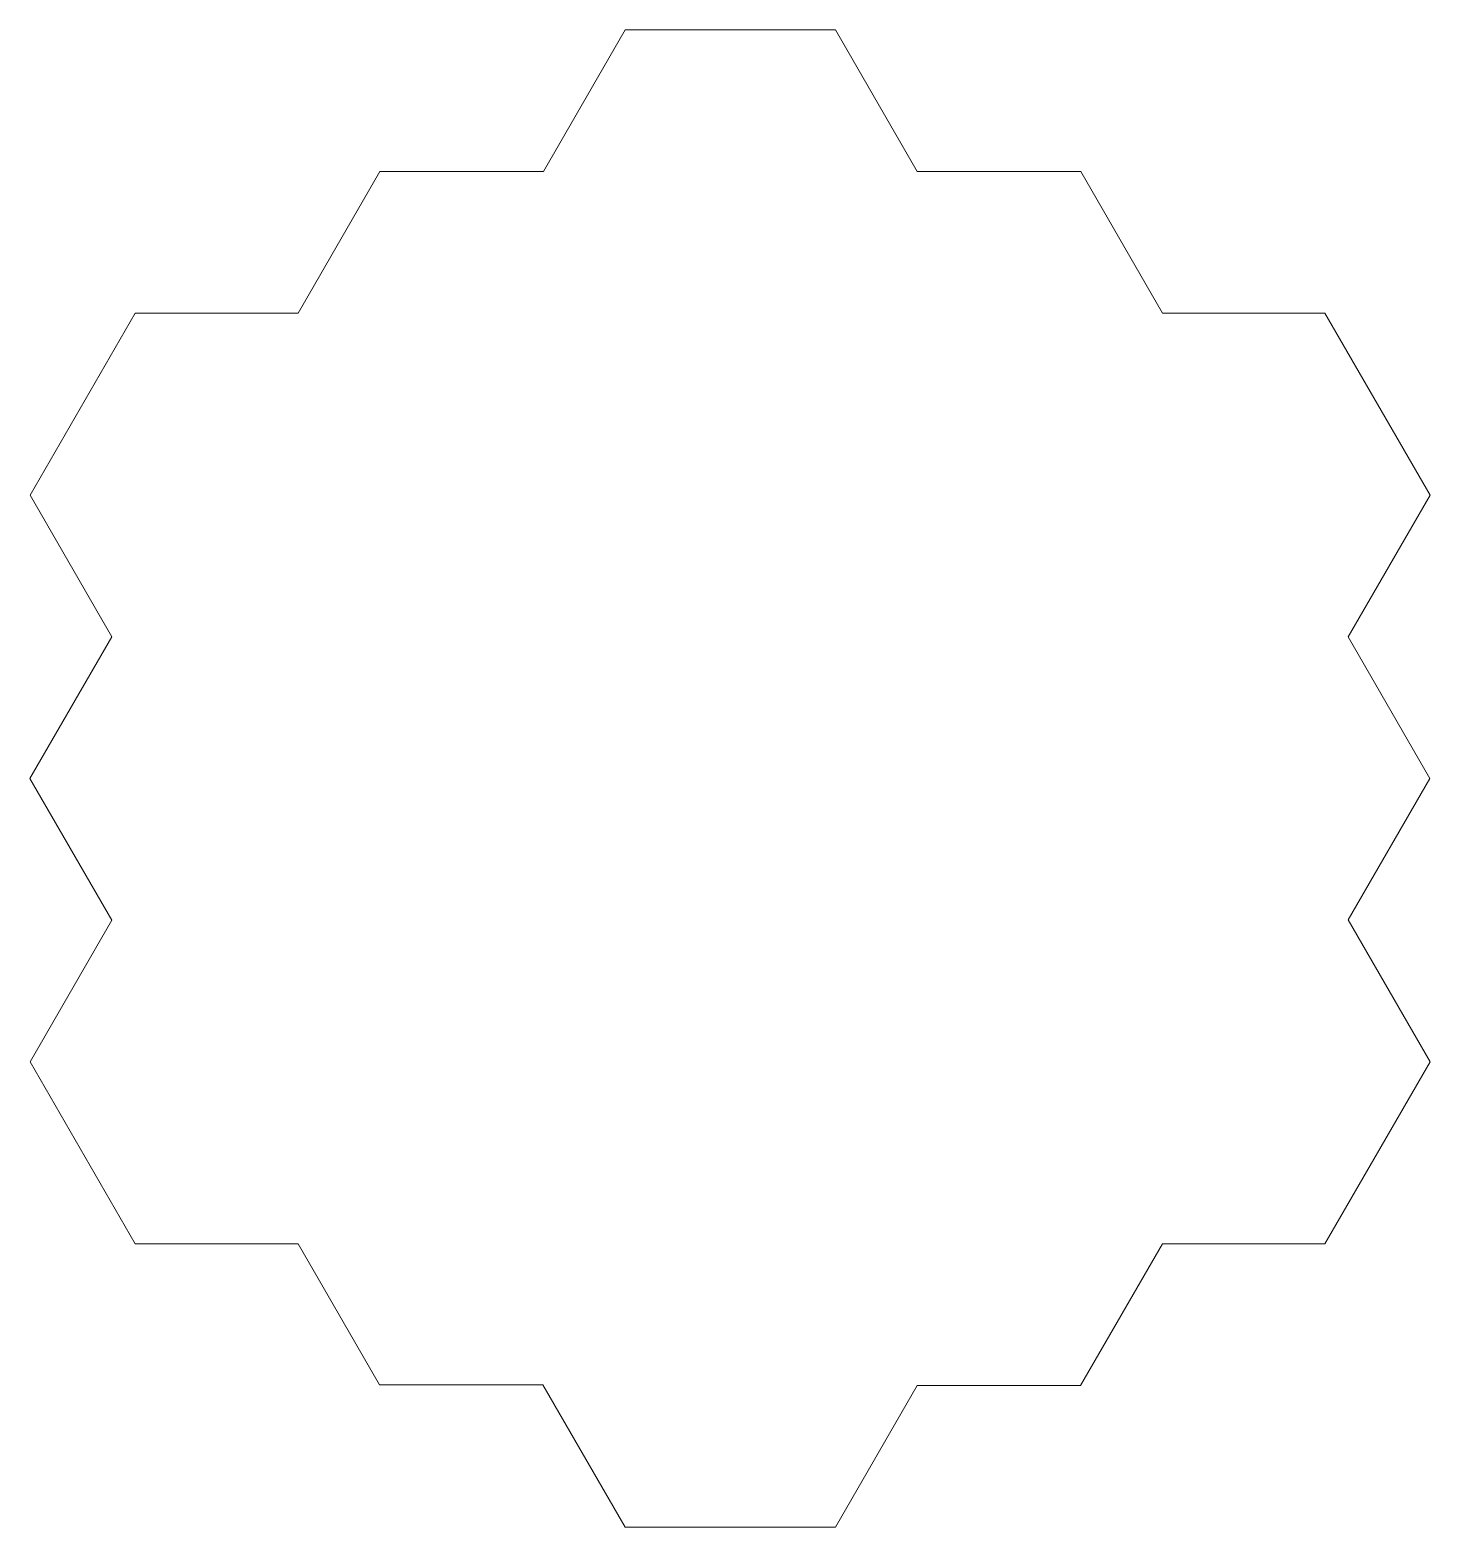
# Model space of a CAD drawing. Header units: inches. Extents: x -30.4 to 4.2, y -22 to 15.
import ezdxf

# ---------------------------------------------------------------- set-up
doc = ezdxf.new("R2010")
doc.units = ezdxf.units.IN
doc.header["$MEASUREMENT"] = 0
doc.layers.add('Layer 1', color=7, linetype='Continuous')

msp = doc.modelspace()

# ---------------------------------------------------------------- linework, layer by layer
at = {"layer": 'Layer 1', "color": 7, "lineweight": 18, "true_color": 0xffffff}
msp.add_lwpolyline([(4.236, -3.527), (2.217, -0.031), (4.238, 3.469), (1.64, 7.969), (-2.37, 7.969), (-4.391, 11.469), (-4.407, 11.469), (-8.432, 11.469), (-10.453, 14.969), (-15.649, 14.969), (-17.67, 11.469), (-21.711, 11.469), (-23.731, 7.969), (-27.756, 7.969), (-30.354, 3.469), (-28.334, -0.03), (-30.355, -3.531), (-28.334, -7.032), (-30.354, -10.531), (-27.756, -15.031), (-23.728, -15.031), (-21.719, -18.512), (-17.681, -18.512), (-15.649, -22.031), (-10.453, -22.031), (-8.433, -18.532), (-4.396, -18.532), (-2.375, -15.031), (1.64, -15.031), (4.238, -10.531), (2.215, -7.027), (4.236, -3.527)], dxfattribs=at)

doc.saveas('drawing.dxf')
